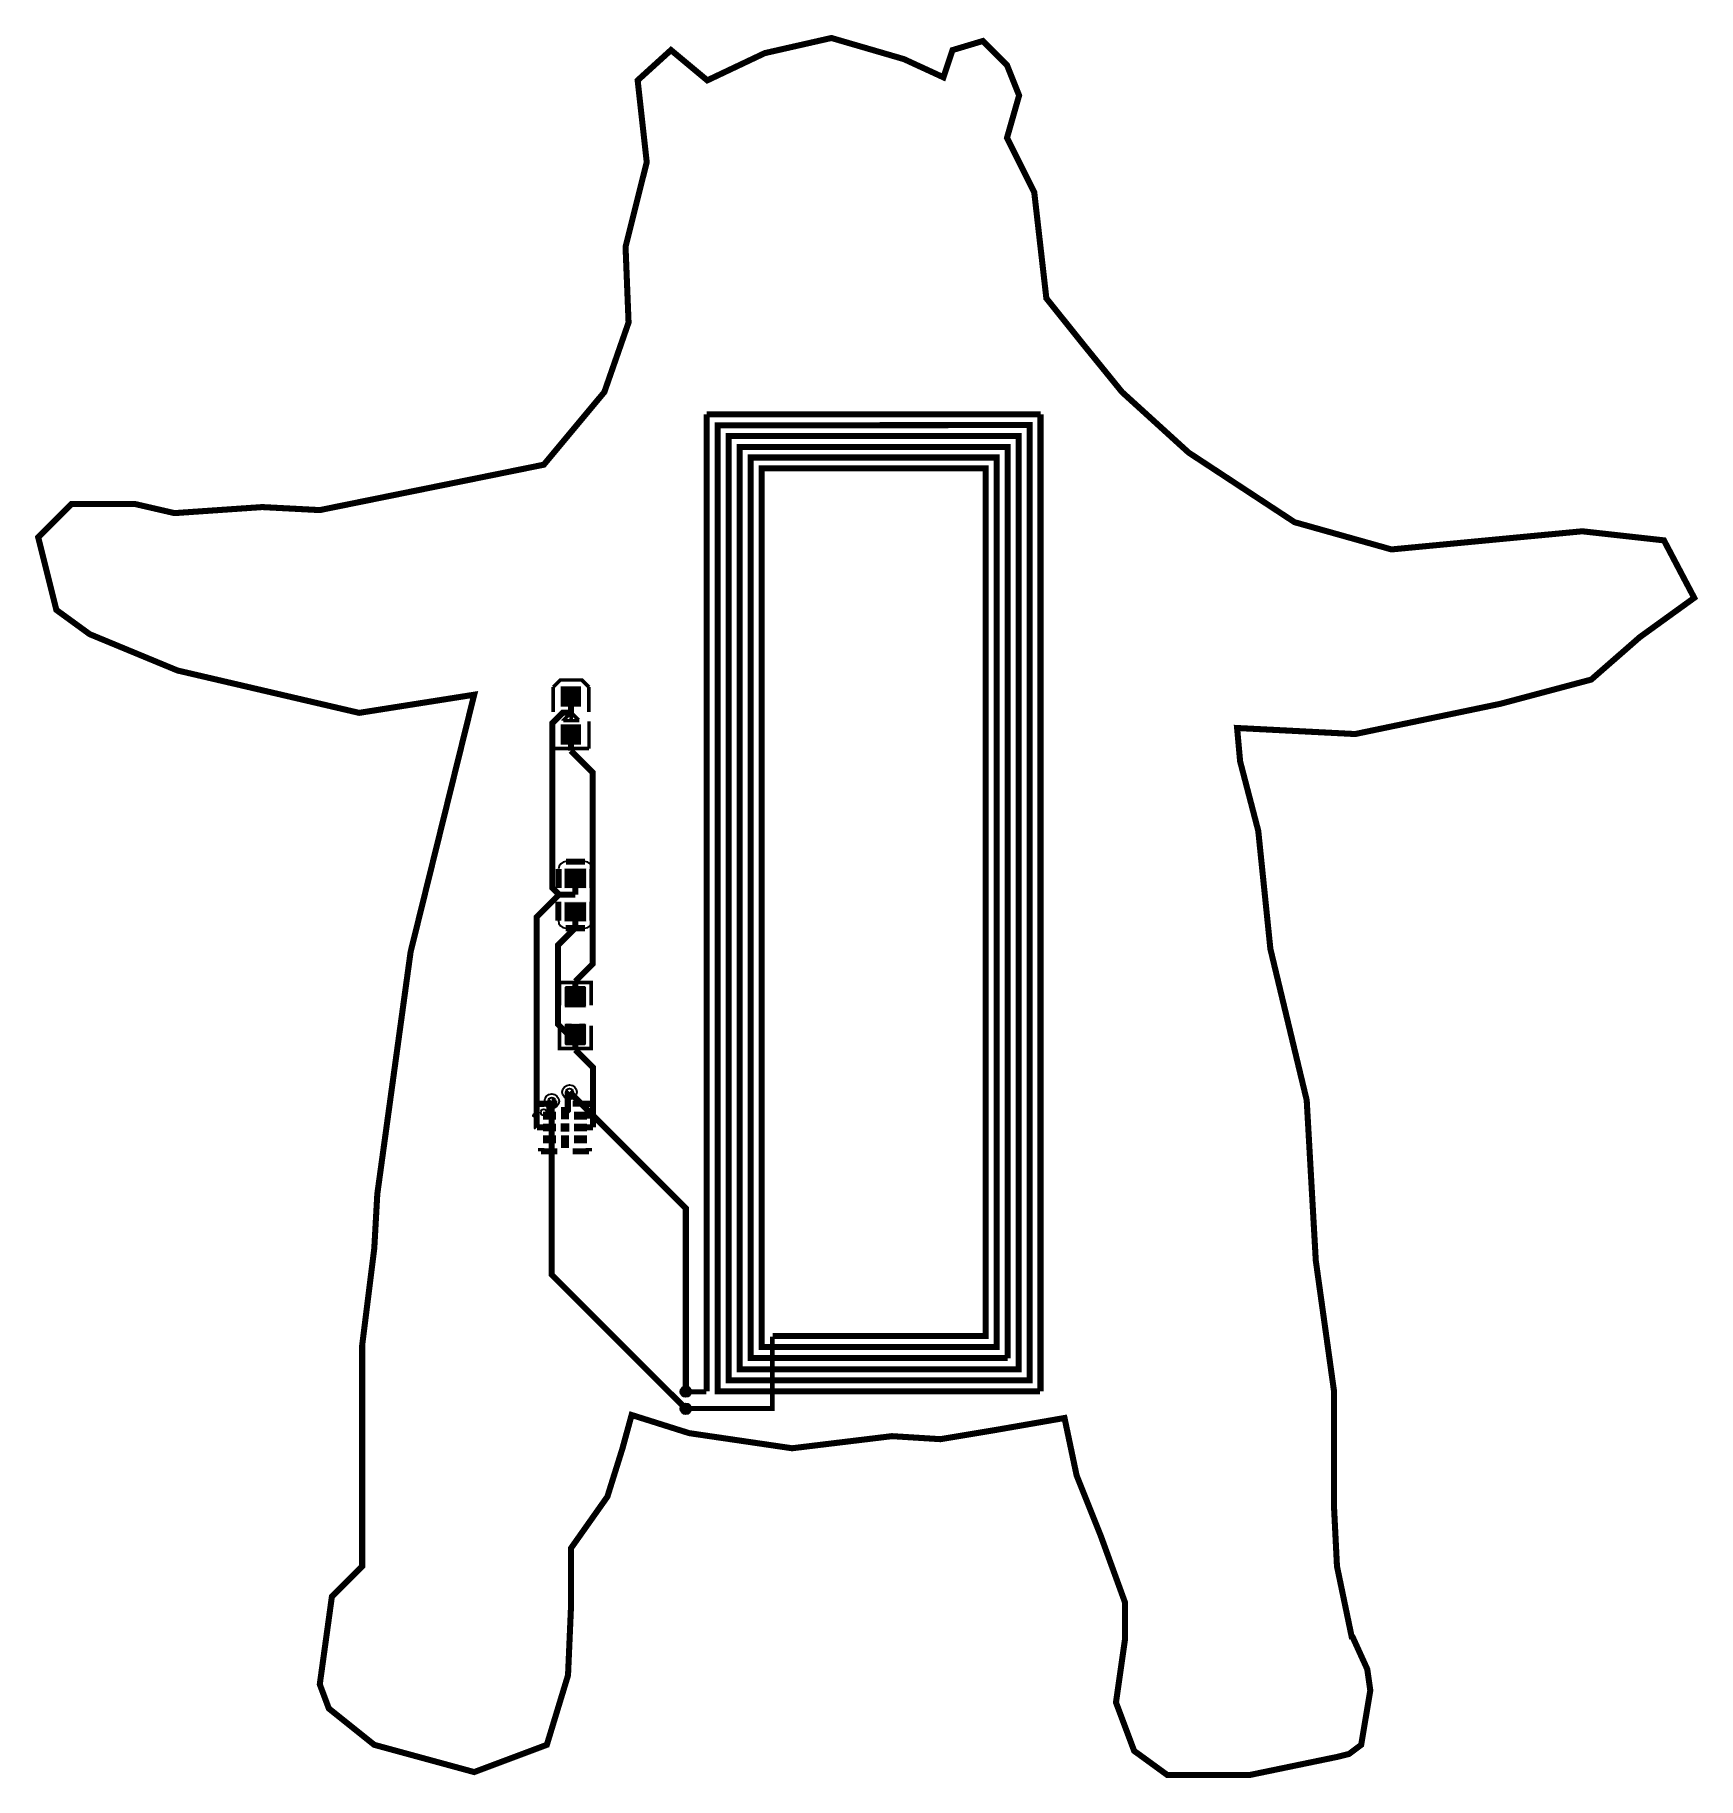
# Model space of a CAD drawing. Header units: millimetres. Extents: x 70.1 to 139.9, y 98 to 171.2.
import ezdxf

# ---------------------------------------------------------------- set-up
doc = ezdxf.new("R2010")
doc.units = ezdxf.units.MM
for name, color, linetype, true_color in [('BoardOutLine', 7, 'Continuous', 0xff00ff), ('BottomLayer', 7, 'Continuous', 0x0000ff), ('BottomSolderMaskLayer', 7, 'Continuous', 0xaa00ff), ('Document', 7, 'Continuous', 0xffffff), ('Hole', 7, 'Continuous', 0x222222), ('Multi-Layer', 7, 'Continuous', 0xc0c0c0), ('TopLayer', 7, 'Continuous', 0xff0000), ('TopPasteMaskLayer', 7, 'Continuous', 0x808080), ('TopSilkLayer', 7, 'Continuous', 0xffcc00), ('TopSolderMaskLayer', 7, 'Continuous', 0x800080)]:
    doc.layers.add(name, color=color, linetype=linetype, true_color=true_color)

msp = doc.modelspace()

# ---------------------------------------------------------------- hatches: boundary and pattern name
at = {"layer": 'BottomSolderMaskLayer'}
for points in [[(97.17145034290073, 114.26517653035307, 1), (97.62306324612652, 114.26517653035307, 1)], [(97.17145034290073, 113.54533909067811, 1), (97.62306324612652, 113.54533909067811, 1)]]:
    msp.add_hatch(color=256, dxfattribs=at).paths.add_polyline_path(points)
at = {"layer": 'Document'}
for points in [[(92.64046228092457, 143.70962661925319), (92.64046228092457, 143.16962153924305), (92.51046482092966, 143.16962153924305), (92.51046482092966, 143.70962661925319)], [(92.64732029464062, 142.1106934213867), (92.64732029464062, 141.5706883413767), (92.51732283464571, 141.5706883413767), (92.51732283464571, 142.1106934213867)], [(92.3118618237238, 141.90505461010912), (92.85186690373371, 141.90505461010912), (92.85186690373371, 141.77508255016517), (92.3118618237238, 141.77508255016517)]]:
    msp.add_hatch(color=256, dxfattribs=at).paths.add_polyline_path(points)
at = {"layer": 'Multi-Layer'}
for points in [[(97.22225044450093, 114.26517653035307, 1), (97.57226314452632, 114.26517653035307, 1)], [(97.22225044450093, 113.54533909067811, 1), (97.57226314452632, 113.54533909067811, 1)]]:
    msp.add_hatch(color=256, dxfattribs=at).paths.add_polyline_path(points)
at = {"layer": 'TopLayer'}
for points in [[(92.17889255778505, 143.83919227838453), (92.978892557785, 143.83919227838453), (92.978892557785, 143.03919227838458), (92.17889255778505, 143.03919227838458)], [(92.17904495809012, 142.24018288036575), (92.97904495809007, 142.24018288036575), (92.97904495809007, 141.44018288036568), (92.17904495809012, 141.44018288036568)], [(93.2124714249428, 136.20375920751837), (93.2124714249428, 135.40375920751842), (92.3124460248921, 135.40375920751842), (92.3124460248921, 136.20375920751837)], [(93.2124714249428, 134.8037592075184), (93.2124714249428, 134.00375920751833), (92.3124460248921, 134.00375920751833), (92.3124460248921, 134.8037592075184)], [(92.33045466090948, 130.394157988316), (93.19446278892565, 130.394157988316), (93.19446278892565, 131.20063500127003), (92.33045466090948, 131.20063500127003)], [(92.33045466090948, 129.69413258826512), (93.19446278892565, 129.69413258826512), (93.19446278892565, 128.8876555753111), (92.33045466090948, 128.8876555753111)], [(91.42913385826773, 125.98910337820666), (91.92913385826773, 125.98910337820666), (91.92913385826773, 125.70909321818647), (91.42913385826773, 125.70909321818647)], [(92.17912115824242, 125.72418084836158), (92.17912115824242, 126.17416814833621), (92.47912115824238, 126.17416814833621), (92.47912115824238, 125.72418084836158)], [(92.72910845821684, 125.98910337820666), (93.22910845821684, 125.98910337820666), (93.22910845821684, 125.70909321818647), (92.72910845821684, 125.70909321818647)], [(91.42913385826773, 125.48923037846077), (91.92913385826773, 125.48923037846077), (91.92913385826773, 125.20922021844035), (91.42913385826773, 125.20922021844035)], [(92.17917195834389, 125.1993395986791), (92.17917195834389, 125.4993649987299), (92.47917195834407, 125.4993649987299), (92.47917195834407, 125.1993395986791)], [(92.72910845821684, 125.48923037846077), (93.22910845821684, 125.48923037846077), (93.22910845821684, 125.20922021844035), (92.72910845821684, 125.20922021844035)], [(91.42913385826773, 124.98935737871466), (91.92913385826773, 124.98935737871466), (91.92913385826773, 124.70934721869446), (91.42913385826773, 124.70934721869446)], [(92.17912115824242, 124.52428244856492), (92.17912115824242, 124.97426974853954), (92.47912115824238, 124.97426974853954), (92.47912115824238, 124.52428244856492)], [(92.72910845821684, 124.98910337820678), (93.22910845821684, 124.98910337820678), (93.22910845821684, 124.70909321818635), (92.72910845821684, 124.70909321818635)]]:
    msp.add_hatch(color=256, dxfattribs=at).paths.add_polyline_path(points)
at = {"layer": 'TopPasteMaskLayer'}
for points in [[(92.17889255778505, 143.83919227838453), (92.978892557785, 143.83919227838453), (92.978892557785, 143.03919227838458), (92.17889255778505, 143.03919227838458)], [(92.17904495809012, 142.24018288036575), (92.97904495809007, 142.24018288036575), (92.97904495809007, 141.44018288036568), (92.17904495809012, 141.44018288036568)], [(93.2124714249428, 136.20375920751837), (93.2124714249428, 135.40375920751842), (92.3124460248921, 135.40375920751842), (92.3124460248921, 136.20375920751837)], [(93.2124714249428, 134.8037592075184), (93.2124714249428, 134.00375920751833), (92.3124460248921, 134.00375920751833), (92.3124460248921, 134.8037592075184)], [(93.1624333248667, 130.39913639827284), (92.93446786893583, 130.39913639827284), (92.93446786893583, 130.77912115824222), (92.60447040894087, 130.77912115824222), (92.60447040894087, 130.39913639827284), (92.36243332486674, 130.39913639827284), (92.3124460248921, 130.44912369824738), (92.3124460248921, 131.2391160782321), (92.36243332486674, 131.28912877825746), (93.1624333248667, 131.28912877825746), (93.21244602489196, 131.2391160782321), (93.21244602489196, 130.44912369824738)], [(93.21244602489196, 128.84912369824735), (93.21244602489196, 129.64912369824742), (93.1624333248667, 129.6991363982728), (92.93446786893583, 129.6991363982728), (92.93446786893583, 129.3291338582677), (92.60447040894087, 129.3291338582677), (92.60447040894087, 129.6991363982728), (92.36243332486674, 129.6991363982728), (92.3124460248921, 129.64912369824742), (92.3124460248921, 128.84912369824735), (92.36243332486674, 128.7991363982727), (93.1624333248667, 128.7991363982727)], [(91.42913385826773, 125.98910337820666), (91.92913385826773, 125.98910337820666), (91.92913385826773, 125.70909321818647), (91.42913385826773, 125.70909321818647)], [(92.17912115824242, 125.72418084836158), (92.17912115824242, 126.17416814833621), (92.47912115824238, 126.17416814833621), (92.47912115824238, 125.72418084836158)], [(92.72910845821684, 125.98910337820666), (93.22910845821684, 125.98910337820666), (93.22910845821684, 125.70909321818647), (92.72910845821684, 125.70909321818647)], [(91.42913385826773, 125.48923037846077), (91.92913385826773, 125.48923037846077), (91.92913385826773, 125.20922021844035), (91.42913385826773, 125.20922021844035)], [(92.17917195834389, 125.1993395986791), (92.17917195834389, 125.4993649987299), (92.47917195834407, 125.4993649987299), (92.47917195834407, 125.1993395986791)], [(92.72910845821684, 125.48923037846077), (93.22910845821684, 125.48923037846077), (93.22910845821684, 125.20922021844035), (92.72910845821684, 125.20922021844035)], [(91.42913385826773, 124.98935737871466), (91.92913385826773, 124.98935737871466), (91.92913385826773, 124.70934721869446), (91.42913385826773, 124.70934721869446)], [(92.17912115824242, 124.52428244856492), (92.17912115824242, 124.97426974853954), (92.47912115824238, 124.97426974853954), (92.47912115824238, 124.52428244856492)], [(92.72910845821684, 124.98910337820678), (93.22910845821684, 124.98910337820678), (93.22910845821684, 124.70909321818635), (92.72910845821684, 124.70909321818635)]]:
    msp.add_hatch(color=256, dxfattribs=at).paths.add_polyline_path(points)
at = {"layer": 'TopSolderMaskLayer'}
for points in [[(92.15349411989155, 143.86459394209112), (93.00429422149159, 143.86459394209112), (93.00429422149159, 143.01379384049085), (92.15349411989155, 143.01379384049085)], [(92.15364006857067, 142.26557970535293), (93.00444017017071, 142.26557970535293), (93.00444017017071, 141.41477960375278), (92.15364006857067, 141.41477960375278)], [(93.24104406273341, 136.22634276523036), (93.24104406273341, 135.38118711936352), (92.283866935476, 135.38118711936352), (92.283866935476, 136.22634276523036)], [(93.24104406273341, 134.8263312956733), (93.24104406273341, 133.98117564980635), (92.283866935476, 133.98117564980635), (92.283866935476, 134.8263312956733)], [(92.30323946364888, 130.37045446019397), (93.2216715863749, 130.37045446019397), (93.2216715863749, 131.224348983317), (92.30323946364888, 131.224348983317)], [(92.30323946364888, 129.71784507689415), (93.2216715863749, 129.71784507689415), (93.2216715863749, 128.86395055377125), (92.30323946364888, 128.86395055377125)], [(91.40372735584174, 126.0144988208699), (91.95452745744205, 126.0144988208699), (91.95452745744205, 125.68368855924939), (91.40372735584174, 125.68368855924939)], [(92.1621811006562, 125.68607754634854), (92.1621811006562, 126.21226284818147), (92.49604687928695, 126.21226284818147), (92.49604687928695, 125.68607754634854)], [(92.70370195579085, 126.0144988208699), (93.25450205739116, 126.0144988208699), (93.25450205739116, 125.68368855924939), (92.70370195579085, 125.68368855924939)], [(91.40372735584174, 125.5146258211239), (91.95452745744205, 125.5146258211239), (91.95452745744205, 125.18381555950339), (91.40372735584174, 125.18381555950339)], [(92.15376975700178, 125.17395460167256), (92.15376975700178, 125.52478440440746), (92.50456985860228, 125.52478440440746), (92.50456985860228, 125.17395460167256)], [(92.70370195579085, 125.5146258211239), (93.25450205739116, 125.5146258211239), (93.25450205739116, 125.18381555950339), (92.70370195579085, 125.18381555950339)], [(91.40372735584174, 125.01475282137778), (91.95452745744205, 125.01475282137778), (91.95452745744205, 124.68394255975738), (91.40372735584174, 124.68394255975738)], [(92.1621811006562, 124.48617914655188), (92.1621811006562, 125.01236444838491), (92.49604687928695, 125.01236444838491), (92.49604687928695, 124.48617914655188)], [(92.70370195579085, 125.0144988208699), (93.25450205739116, 125.0144988208699), (93.25450205739116, 124.68368855924939), (92.70370195579085, 124.68368855924939)], [(97.17145034290073, 114.26517653035307, 1), (97.62306324612652, 114.26517653035307, 1)], [(97.17145034290073, 113.54533909067811, 1), (97.62306324612652, 113.54533909067811, 1)]]:
    msp.add_hatch(color=256, dxfattribs=at).paths.add_polyline_path(points)

# ---------------------------------------------------------------- linework, layer by layer
at = {"layer": 'BoardOutLine', "const_width": 0.25400050800101603}
msp.add_lwpolyline([(125.34925069850146, 103.88620777241556), (124.71424942849899, 106.93421386842772), (124.58724917449831, 109.47421894843785), (124.58724917449831, 114.30022860045722), (123.82524765049538, 119.76123952247906), (123.44424688849381, 126.49225298450597), (121.92024384048773, 132.8422656845313), (121.4122428244857, 137.7952755905511), (120.65024130048255, 140.71628143256282), (120.5232410464821, 142.11328422656845), (125.47625095250191, 141.85928371856744), (131.57226314452623, 143.1292862585725), (135.38227076454154, 144.14528829057656), (137.41427482854965, 145.92329184658365), (139.70027940055888, 147.5742951485903), (138.4302768605537, 149.98729997459986), (135.00127000253997, 150.36830073660144), (127.000254000508, 149.6062992125984), (122.93624587249178, 150.74930149860302), (118.49123698247399, 153.6703073406146), (115.69723139446273, 156.21031242062486), (114.0462280924562, 158.24231648463297), (112.52222504445012, 160.1473202946405), (112.0142240284481, 164.5923291846583), (110.8712217424436, 166.87833375666753), (111.37922275844562, 168.65633731267462), (110.8712217424436, 169.9263398526797), (109.85521971043954, 170.94234188468374), (108.58521717043436, 170.56134112268217), (108.20421640843279, 169.41833883667766), (106.55321310642626, 170.1803403606807), (103.5052070104141, 171.0693421386842), (100.71120142240284, 170.43434086868172), (98.29819659639315, 169.2913385826771), (96.77419354838707, 170.56134112268217), (95.37719075438145, 169.2913385826771), (95.75819151638302, 165.86233172466336), (94.86918973837942, 162.30632461264918), (94.9961899923801, 159.13131826263646), (93.98018796037604, 156.21031242062486), (91.44018288036568, 153.1623063246126), (82.0421640843283, 151.25730251460504), (79.62915925831862, 151.3843027686055), (75.94615189230376, 151.13030226060448), (74.29514859029723, 151.51130302260606), (71.62814325628665, 151.51130302260606), (70.23114046228102, 150.11430022860043), (70.99314198628394, 147.06629413258827), (72.39014478028957, 146.05029210058422), (76.07315214630421, 144.52628905257802), (83.69316738633484, 142.74828549657093), (88.5191770383542, 143.51028702057397), (85.85217170434339, 132.71526543053085), (84.45516891033776, 122.5552451104902), (84.32816865633731, 120.26924053848109), (83.82016764033528, 116.20523241046476), (83.82016764033528, 113.53822707645406), (83.82016764033528, 106.93421386842772), (82.55016510033033, 105.66421132842265), (82.0421640843283, 101.9812039624079), (82.42316484632966, 100.96520193040385), (84.32816865633731, 99.44119888239777), (88.5191770383542, 98.29819659639315), (91.56718313436636, 99.44119888239777), (92.45618491236996, 102.36220472440937), (92.58318516637041, 105.28321056642108), (92.58318516637041, 107.69621539243076), (94.10718821437649, 109.85521971043943), (94.74218948437897, 111.88722377444753), (95.12319024638055, 113.28422656845305), (97.53619507239023, 112.52222504445001), (101.85420370840734, 111.88722377444753), (106.04521209042423, 112.39522479044956), (108.07721615443234, 112.268224536449), (110.36322072644157, 112.64922529845057), (113.28422656845328, 113.1572263144526), (113.7922275844553, 110.74422148844292), (114.80822961645936, 108.20421640843279), (115.82423164846341, 105.41021082042164), (115.82423164846341, 103.88620777241556), (115.44323088646183, 101.21920243840486), (116.20523241046476, 99.18719837439676), (117.60223520447039, 98.17119634239259), (121.03124206248413, 98.17119634239259), (124.71424942849899, 98.93319786639574), (125.22225044450101, 99.0601981203962), (125.73025146050304, 99.44119888239777), (126.11125222250439, 101.72720345440689), (125.98425196850394, 102.61620523241038), (125.34925069850146, 104.01320802641601)], dxfattribs=at)
at = {"layer": 'BottomLayer', "const_width": 0.2}
msp.add_lwpolyline([(98.23721107442225, 113.55527051054105), (101.02722885445769, 113.55527051054105), (101.02722885445769, 116.56527813055618)], dxfattribs=at)
at = {"layer": 'BottomSolderMaskLayer'}
for centre, radius in [((97.39725679451362, 114.26517653035307), 0.22580645161290325), ((97.39730759461509, 114.2654559309118), 0.16386534950138118), ((97.39725679451362, 113.54533909067811), 0.22580645161290325), ((97.39730759461509, 113.5453898907798), 0.16386534950138118)]:
    msp.add_circle(centre, radius, dxfattribs=at)
at = {"layer": 'Document'}
msp.add_circle((91.44018288036568, 125.98425196850394), 0.12700025400050802, dxfattribs=at)
at = {"layer": 'Hole'}
for centre in [(91.77419354838707, 126.45262890525782), (92.5189230378462, 126.83439166878338)]:
    msp.add_circle(centre, 0.15240030480060962, dxfattribs=at)
at = {"layer": 'Multi-Layer'}
for centre, radius in [((91.77419354838707, 126.45262890525782), 0.30480060960121924), ((92.5189230378462, 126.83439166878338), 0.30480060960121924), ((97.39725679451362, 114.26517653035307), 0.17500635001270004), ((97.39730759461509, 114.2654559309118), 0.12700025400050802), ((97.39725679451362, 113.54533909067811), 0.17500635001270004), ((97.39730759461509, 113.5453898907798), 0.12700025400050802)]:
    msp.add_circle(centre, radius, dxfattribs=at)
at = {"layer": 'TopLayer'}
for points, const_width in [([(98.27716535433069, 114.27515875031747), (98.27716535433069, 155.2752349504699)], 0.25400050800101603), ([(98.27716535433069, 155.27515875031747), (112.27719075438154, 155.27515875031747)], 0.25400050800101603), ([(112.27716535433092, 114.27515875031747), (112.27716535433092, 155.27528575057147)], 0.25400050800101603), ([(110.89715519431047, 115.65514351028696), (110.89715519431047, 153.90515621031238), (99.6571501143003, 153.90515621031238), (99.6571501143003, 115.1951485902971), (111.35715011430011, 115.1951485902971), (111.35715011430011, 154.36515113030225), (99.19715519431043, 154.36515113030225), (99.19715519431043, 114.73515367030734), (111.8171450342902, 114.73515367030734), (111.8171450342902, 154.8251968503937), (98.7331216662435, 154.81518923037845), (98.7331216662435, 114.27515875031747), (112.2571501143002, 114.27515875031747)], 0.25400050800101603), ([(101.03721107442198, 116.59527559055118), (109.97721615443243, 116.59527559055118), (109.97721615443243, 153.00525781051556), (100.57721615443234, 153.00525781051556), (100.57721615443234, 116.13528067056131), (110.43721107442207, 116.13528067056131), (110.43721107442207, 153.46527813055616), (100.11719583439162, 153.46527813055616), (100.11719583439162, 115.67528575057145), (110.89720599441193, 115.67528575057145)], 0.25400050800101603), ([(92.5788671577343, 143.4391668783337), (92.5788671577343, 142.75971551943098)], 0.25400050800101603), ([(92.5788671577343, 142.75971551943098), (92.23901447802905, 142.75971551943098), (91.8006096012191, 142.32131064262126), (91.8006096012191, 135.4064008128015), (92.0828041656082, 135.1242062484124)], 0.25400050800101603), ([(92.57912115824251, 141.84023368046735), (92.57912115824251, 141.16052832105652)], 0.25400050800101603), ([(92.76250952501914, 131.4803149606298), (93.49352298704594, 132.21132842265683), (93.49352298704594, 140.24612649225287), (92.57912115824251, 141.16052832105652)], 0.25400050800101603), ([(92.76250952501914, 135.80391160782312), (92.76250952501914, 135.1242062484124)], 0.25400050800101603), ([(91.14960629921256, 125.34925069850135), (91.13995427990858, 125.35890271780545), (91.13995427990858, 134.18135636271268), (92.0828041656082, 135.1242062484124)], 0.25400050800101603), ([(92.0828041656082, 135.1242062484124), (92.76250952501914, 135.1242062484124)], 0.25400050800101603), ([(92.76250952501914, 134.40386080772157), (92.76250952501914, 133.72415544831097)], 0.25400050800101603), ([(92.76250952501914, 128.9494538989078), (92.03962407924814, 129.67233934467868), (92.03962407924814, 133.00127000253997), (92.76250952501914, 133.72415544831097)], 0.25400050800101603), ([(92.76250952501914, 130.79756159512306), (92.76250952501914, 131.4803149606298)], 0.25400050800101603), ([(92.76250952501914, 129.2908305816611), (92.76250952501914, 128.9494538989078)], 0.25400050800101603), ([(92.76250952501914, 128.9494538989078), (92.76250952501914, 128.60807721615436)], 0.25400050800101603), ([(93.50876301752623, 125.84912369824735), (93.50876301752623, 127.86182372364738), (92.76250952501914, 128.60807721615436)], 0.25400050800101603), ([(91.67919735839473, 125.84912369824735), (91.67919735839473, 126.35763271526537), (91.77419354838707, 126.45262890525782)], 0.25400050800101603), ([(97.39725679451362, 113.54533909067811), (91.77444754889507, 119.16814833629667), (91.77444754889507, 126.45262890525782), (91.77419354838707, 126.45262890525782)], 0.25400050800101603), ([(92.32918465836929, 125.9491998983998), (92.44831089662193, 126.06832613665222), (92.44831089662193, 126.763779527559), (92.5189230378462, 126.83439166878338)], 0.25400050800101603), ([(97.39725679451362, 114.26517653035307), (97.39725679451362, 121.95605791211585), (92.5189230378462, 126.83439166878338)], 0.25400050800101603), ([(92.97917195834407, 125.84912369824735), (93.50876301752623, 125.84912369824735)], 0.25400050800101603), ([(92.97917195834407, 125.84912369824735), (93.50876301752623, 125.84912369824735)], 0.25400050800101603), ([(93.50876301752623, 125.34925069850135), (93.50876301752623, 125.84912369824735)], 0.25400050800101603), ([(91.67919735839473, 125.34925069850135), (91.14960629921256, 125.34925069850135)], 0.25400050800101603), ([(92.97917195834407, 125.34925069850135), (93.50876301752623, 125.34925069850135)], 0.25400050800101603), ([(97.41714503429012, 114.25527051054098), (98.2570739141479, 114.25527051054098)], 0.2), ([(97.42720345440694, 113.55527051054105), (98.22720345440712, 113.55527051054105)], 0.2)]:
    msp.add_lwpolyline(points, dxfattribs=dict(at, const_width=const_width))
at = {"layer": 'TopSilkLayer'}
for points, const_width in [([(92.23317246634497, 144.12923545847082), (92.13314706629399, 144.12923545847082), (91.83309626619257, 143.82928625857255)], 0.15001270002540007), ([(92.93312166624332, 144.12923545847082), (92.23317246634497, 144.12923545847082)], 0.15001270002540007), ([(92.93312166624332, 144.12923545847082), (93.03327406654807, 144.12923545847082), (93.33322326644657, 143.82928625857255)], 0.15001270002540007), ([(91.83309626619257, 142.7791719583439), (91.83309626619257, 143.82928625857255)], 0.15001270002540007), ([(93.33322326644657, 142.7791719583439), (93.33322326644657, 143.82928625857255)], 0.15001270002540007), ([(92.25542291084594, 142.4192024384049), (92.25542291084594, 142.42915925831846), (92.58547117094236, 142.759207518415)], 0.15001270002540007), ([(92.93545847091718, 142.4192024384049), (92.92547625095244, 142.4192024384049), (92.58547117094236, 142.759207518415)], 0.15001270002540007), ([(92.58547117094236, 142.4192024384049), (92.58547117094236, 142.759207518415)], 0.15001270002540007), ([(91.83540767081536, 142.39916179832358), (91.83540767081536, 141.24914909829818)], 0.15001270002540007), ([(92.93545847091718, 142.4192024384049), (92.25542291084594, 142.4192024384049)], 0.15001270002540007), ([(93.33553467106958, 142.39916179832358), (93.33553467106958, 141.24914909829818)], 0.15001270002540007), ([(93.33543307086597, 141.24914909829818), (91.85549911099838, 141.24914909829818)], 0.15001270002540007), ([(92.05829311658636, 135.39939039878072), (92.05829311658636, 136.1993903987808)], 0.25400050800101603), ([(93.16807213614425, 136.50922021844042), (92.36809753619514, 136.50922021844042)], 0.25400050800101603), ([(93.47790195580387, 135.39939039878072), (93.47790195580387, 136.1993903987808)], 0.25400050800101603), ([(92.05242570485143, 134.82349504699005), (92.05242570485143, 134.02352044704082)], 0.25400050800101603), ([(93.47208534417064, 134.82349504699005), (93.47208534417064, 134.02352044704082)], 0.25400050800101603), ([(93.1622301244604, 133.7137414274829), (92.3622047244096, 133.7137414274829)], 0.25400050800101603), ([(92.1018542037084, 130.47035814071626), (92.1018542037084, 131.42923545847088), (93.4230632461265, 131.42923545847088), (93.4230632461265, 130.47035814071626)], 0.15240030480060962), ([(92.1018542037084, 129.61793243586487), (92.1018542037084, 128.65905511811013), (93.4230632461265, 128.65905511811013), (93.4230632461265, 129.61793243586487)], 0.15240030480060962), ([(91.32921005842013, 126.20728981457955), (91.32921005842013, 126.34925069850135), (92.00426720853443, 126.34925069850135)], 0.25400050800101603), ([(92.65427990856006, 126.34925069850135), (93.32921005842013, 126.34925069850135), (93.32921005842013, 126.20728981457955)], 0.25400050800101603), ([(91.32921005842013, 124.3492252984505), (91.32921005842013, 124.49110998222)], 0.25400050800101603), ([(92.00426720853443, 124.3492252984505), (91.32921005842013, 124.3492252984505)], 0.25400050800101603), ([(93.32921005842013, 124.3492252984505), (92.65427990856006, 124.3492252984505)], 0.25400050800101603), ([(93.32921005842013, 124.49110998222), (93.32921005842013, 124.3492252984505)], 0.25400050800101603)]:
    msp.add_lwpolyline(points, dxfattribs=dict(at, const_width=const_width))
msp.add_circle((91.05918211836433, 125.85699771399538), 0.06350012700025401, dxfattribs=at)
for centre, start, end in [((92.36807213614429, 136.1994411999235), 90, 180), ((93.16807213614402, 136.19944119888237), 0, 90), ((92.36225552451128, 134.0235712471424), 180.00000000000702, 270), ((93.16225552451124, 134.02357124610126), 270, 0)]:
    msp.add_arc(centre, 0.30982981965963935, start, end, dxfattribs=at)
at = {"layer": 'TopSolderMaskLayer'}
for centre, radius in [((97.39725679451362, 114.26517653035307), 0.22580645161290325), ((97.39730759461509, 114.2654559309118), 0.16386534950138118), ((97.39725679451362, 113.54533909067811), 0.22580645161290325), ((97.39730759461509, 113.5453898907798), 0.16386534950138118)]:
    msp.add_circle(centre, radius, dxfattribs=at)

doc.saveas('drawing.dxf')
